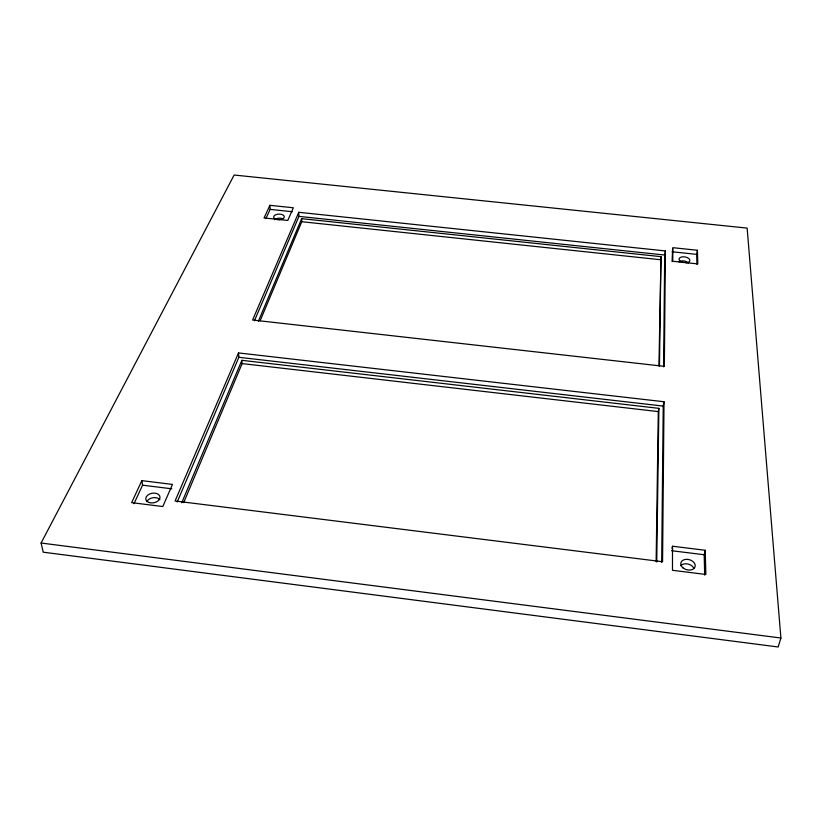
<?xml version="1.0" encoding="UTF-8"?>
<svg xmlns="http://www.w3.org/2000/svg" width="822" height="822" viewBox="0 0 822 822"><rect width="100%" height="100%" fill="white"/><g stroke="black" fill="none" stroke-linecap="round" stroke-linejoin="round"><path stroke-width="1.23" d="M672.509 546.229L672.478 570.293L705.851 574.465L705.225 550.267L672.509 546.229L672.036 548.469M672.088 261.663L672.632 248.696M664.022 401.742L662.563 561.734L175.076 500.988L238.503 352.926L664.022 401.742L663.22 406.089L661.679 562.382M665.399 250.936L664.34 366.355L252.601 320.025L298.756 212.292L665.399 250.936L664.7 255.026L663.601 366.838M656.131 561.498L658.288 411.596L658.884 408.349L241.863 360.324L181.744 502.766M658.946 365.718L660.98 256.659L301.653 218.652L258.375 321.207M656.747 561.991L658.884 408.349M659.46 366.345L660.98 256.659M696.922 264.294L696.676 254.358L697.436 250.268L672.807 247.679L672.797 261.262L697.796 263.913L697.436 250.268M704.69 575.133L704.187 554.747L705.225 550.267M780.9 638.016L778.167 646.976L43.217 552.189L41.1 543.023L234.136 175.024L747.136 228.105L780.9 638.016L41.1 543.023M183.676 502.622L242.13 363.591L241.863 360.324M260.081 320.878L301.777 221.714L301.653 218.652M177.182 502.006L238.863 357.293L238.503 352.926M254.419 320.816L298.931 216.381L298.756 212.292M133.986 503.722L142.566 485.186L141.857 480.644L172.476 484.425L162.807 506.547L131.633 502.643L141.857 480.644M265.886 218.601L270.15 209.394L269.914 205.315L293.331 207.781L287.792 220.46L264.037 217.943L269.914 205.315M270.15 209.394L292.283 211.727M672.098 251.768L696.676 254.358M298.931 216.381L664.7 255.026M301.777 221.714L660.467 259.721M238.863 357.293L663.22 406.089M242.13 363.591L658.288 411.596M142.566 485.186L171.808 488.802M671.564 550.709L704.187 554.747M683.082 262.578A5.477 2.969 8.9 0 1 679.989 257.646A5.477 2.969 8.9 0 1 688.887 258.591A5.477 2.969 8.9 0 1 685.897 262.876M679.013 261.91A5.466 2.969 8.9 0 1 688.394 262.906M680.739 565.711A7.347 5.209 15.3 0 1 687.891 564.015A7.347 5.209 15.3 0 1 693.963 568.639M146.819 501.677A7.162 4.84 -10.2 0 1 152.984 497.731A7.162 4.84 -10.2 0 1 159.869 499.694M274.558 219.751A5.312 2.846 -1.9 0 1 282.871 218.858M682.938 567.838A7.377 5.209 15.2 0 0 695.022 566.933A7.377 5.209 15.2 0 0 686.041 559.34A7.377 5.209 15.2 0 0 682.938 567.838M149.059 502.509A7.182 4.84 -10.1 0 0 160.002 497.567A7.182 4.84 -10.1 0 0 149.614 494.001A7.182 4.84 -10.1 0 0 149.059 502.509M275.339 219.084A5.333 2.836 -1.8 0 0 284.176 217.47A5.333 2.836 -1.8 0 0 277.476 214.244A5.333 2.836 -1.8 0 0 275.339 219.084"/></g></svg>
